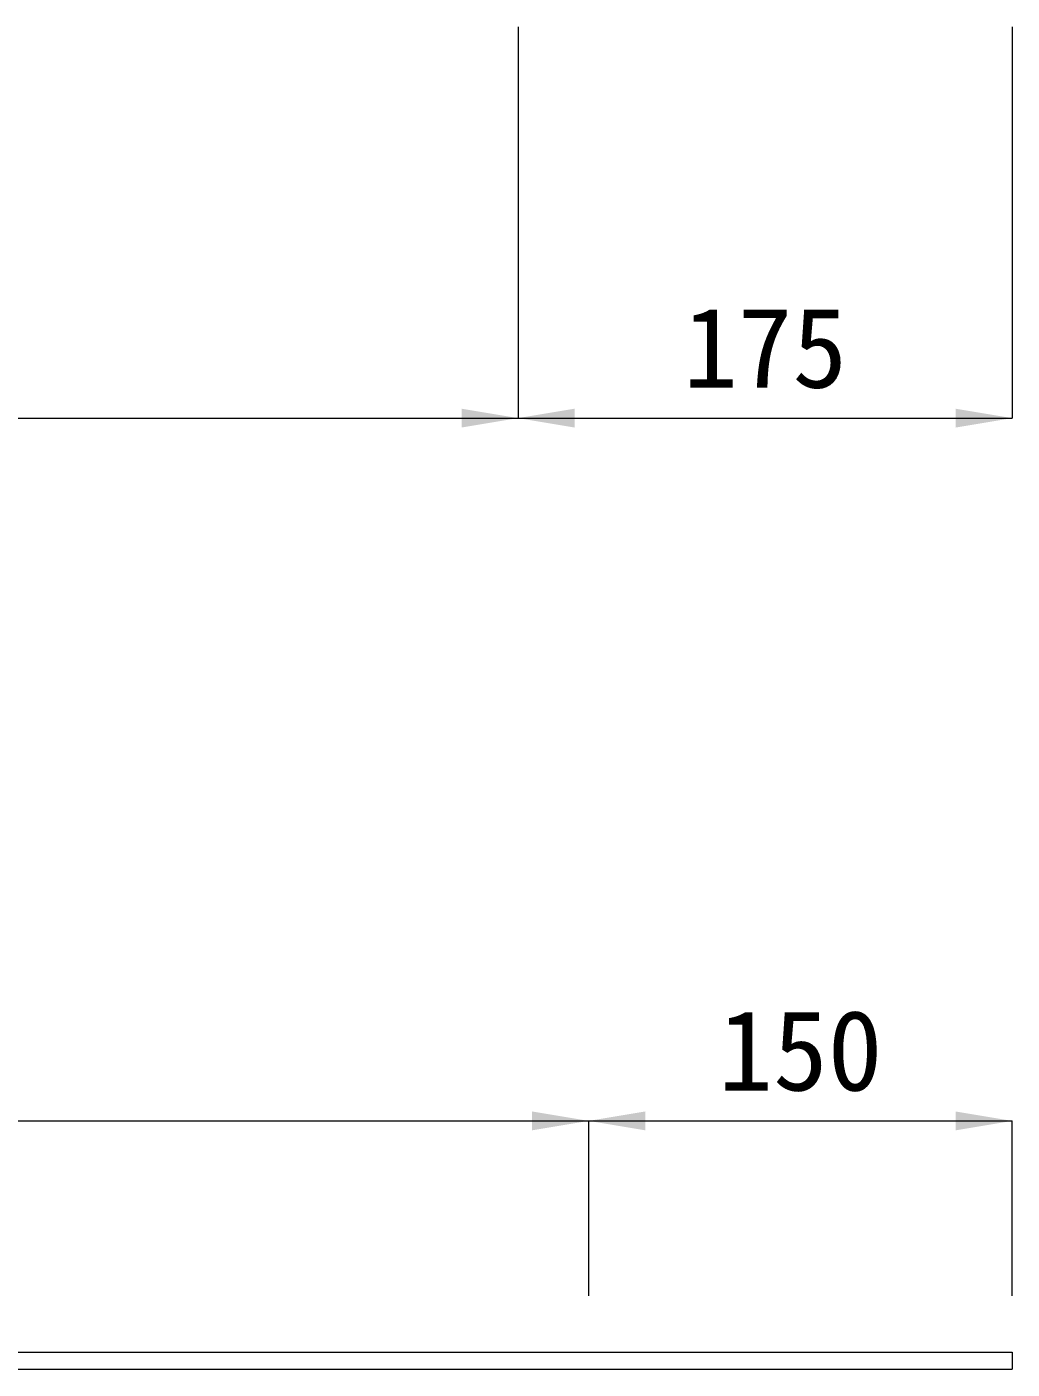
# Model space of a CAD drawing. Units: millimetres at full size. Extents: x 50430 to 75195, y 24892 to 47415.
# Drawn here: x 69177.5 to 69526.5, y 41803.6 to 42279.1 of the extents above; entities that cross this region are included whole.
import ezdxf
from ezdxf.enums import TextEntityAlignment as Align

# ---------------------------------------------------------------- set-up
doc = ezdxf.new("R2010")
doc.units = ezdxf.units.MM
doc.header["$LTSCALE"] = 30
doc.layers.add('受枠', color=3, linetype='Continuous', lineweight=5)
doc.layers.add('寸法線', color=7, linetype='Continuous', lineweight=9)
doc.styles.add('ＭＳ ゴシック', font='')
doc.styles.get('ＭＳ ゴシック').set_extended_font_data('MS Gothic')

# ---------------------------------------------------------------- blocks, each defined once
blk = doc.blocks.new('filled_arrow')
at = {"color": 0, "linetype": 'Continuous', "lineweight": -2}
blk.add_solid([(7.5, 1.25), (0, 0), (7.5, -1.25)], dxfattribs=at)

msp = doc.modelspace()

# ---------------------------------------------------------------- linework, layer by layer
at = {"layer": '受枠'}
for p, q in [((68528.53, 41809.59), (69526.53, 41809.59)), ((69526.53, 41809.59), (69526.53, 41803.59)), ((68528.53, 41803.59), (69526.53, 41803.59))]:
    msp.add_line(p, q, dxfattribs=at)
at = {"layer": '寸法線'}
for p, q in [((69351.53, 42279.11), (69351.53, 42140.5)), ((69351.53, 42279.11), (69351.53, 42140.5)), ((69526.53, 42279.11), (69526.53, 42140.5)), ((68703.53, 42140.5), (69351.53, 42140.5)), ((69351.53, 42140.5), (69526.53, 42140.5)), ((68678.53, 41891.53), (69376.53, 41891.53)), ((69376.53, 41891.53), (69526.53, 41891.53)), ((69376.53, 41829.59), (69376.53, 41891.53)), ((69376.53, 41829.59), (69376.53, 41891.53)), ((69526.53, 41829.59), (69526.53, 41891.53))]:
    msp.add_line(p, q, dxfattribs=at)

# ---------------------------------------------------------------- block references
at = {"layer": '寸法線', "xscale": 2.67, "yscale": 2.67, "rotation": 180}
for p in [(69351.53, 42140.5), (69526.53, 42140.5), (69376.53, 41891.53), (69526.53, 41891.53)]:
    msp.add_blockref('filled_arrow', p, dxfattribs=at)
at = {"layer": '寸法線', "xscale": 2.67, "yscale": 2.67}
for p in [(69351.53, 42140.5), (69376.53, 41891.53)]:
    msp.add_blockref('filled_arrow', p, dxfattribs=at)

# ---------------------------------------------------------------- texts
at = {"layer": '寸法線', "style": 'ＭＳ ゴシック'}
for s, p in [('175', (69439.03, 42165.5)), ('150', (69451.53, 41916.53))]:
    msp.add_text(s, height=28.48, dxfattribs=at).set_placement(p, align=Align.MIDDLE_CENTER)

doc.saveas('drawing.dxf')
